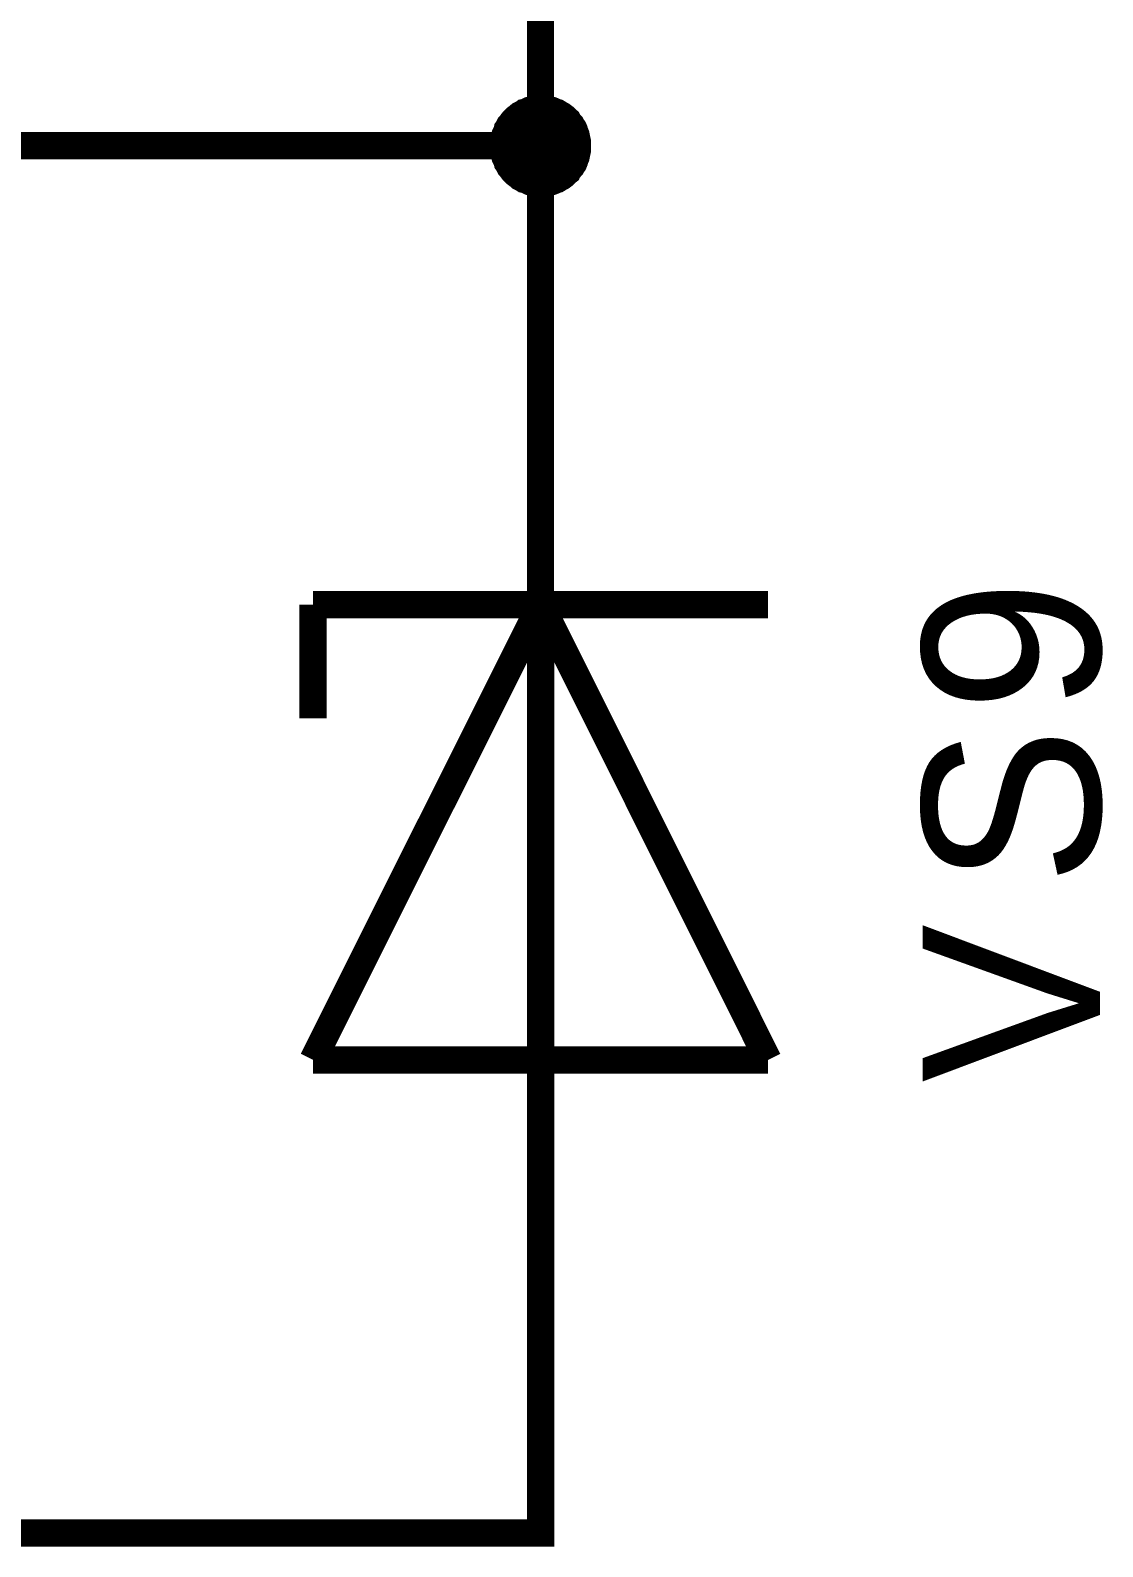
# Model space of a CAD drawing. Header units: millimetres. Extents: x 0 to 20.9, y 0 to 9.5.
# Drawn here: x 3.179 to 3.643, y 5.794 to 6.45 of the extents above; entities that cross this region are included whole.
import ezdxf

# ---------------------------------------------------------------- set-up
doc = ezdxf.new("R2010")
doc.units = ezdxf.units.MM
doc.header["$MEASUREMENT"] = 0
doc.layers.add('Sheet', color=255, linetype='Continuous')

msp = doc.modelspace()

# ---------------------------------------------------------------- linework, layer by layer
at = {"layer": 'Sheet'}
for points, const_width in [([(3.4001, 6.50629), (3.4001, 6.39999), (3.00006, 6.39999)], 0.0118), ([(3.38016, 6.39989), (3.38016, 6.40093), (3.38016, 6.40197), (3.38037, 6.40302), (3.38058, 6.40385), (3.38079, 6.4049), (3.38099, 6.40594), (3.38141, 6.40678), (3.38183, 6.40761), (3.38204, 6.40866), (3.38267, 6.40949), (3.38308, 6.41033), (3.3835, 6.41116), (3.38413, 6.41179), (3.38475, 6.41263), (3.38538, 6.41346), (3.38601, 6.41409), (3.38663, 6.41471), (3.38747, 6.41534), (3.3883, 6.41597), (3.38893, 6.41659), (3.38977, 6.41701), (3.3906, 6.41743), (3.39144, 6.41806), (3.39248, 6.41826), (3.39332, 6.41868), (3.39415, 6.4191), (3.3952, 6.41931), (3.39624, 6.41952), (3.39708, 6.41973), (3.39812, 6.41993), (3.39916, 6.41993), (3.40021, 6.41993)], 0.0039), ([(3.38016, 6.39989), (3.38016, 6.40093), (3.38016, 6.40197), (3.38037, 6.40302), (3.38058, 6.40385), (3.38079, 6.4049), (3.38099, 6.40594), (3.38141, 6.40678), (3.38183, 6.40761), (3.38204, 6.40866), (3.38267, 6.40949), (3.38308, 6.41033), (3.3835, 6.41116), (3.38413, 6.41179), (3.38475, 6.41263), (3.38538, 6.41346), (3.38601, 6.41409), (3.38663, 6.41471), (3.38747, 6.41534), (3.3883, 6.41597), (3.38893, 6.41659), (3.38977, 6.41701), (3.3906, 6.41743), (3.39144, 6.41806), (3.39248, 6.41826), (3.39332, 6.41868), (3.39415, 6.4191), (3.3952, 6.41931), (3.39624, 6.41952), (3.39708, 6.41973), (3.39812, 6.41993), (3.39916, 6.41993), (3.40021, 6.41993)], 0.0039), ([(3.38016, 6.39989), (3.38016, 6.40093), (3.38016, 6.40197), (3.38037, 6.40302), (3.38058, 6.40385), (3.38079, 6.4049), (3.38099, 6.40594), (3.38141, 6.40678), (3.38183, 6.40761), (3.38204, 6.40866), (3.38267, 6.40949), (3.38308, 6.41033), (3.3835, 6.41116), (3.38413, 6.41179), (3.38475, 6.41263), (3.38538, 6.41346), (3.38601, 6.41409), (3.38663, 6.41471), (3.38747, 6.41534), (3.3883, 6.41597), (3.38893, 6.41659), (3.38977, 6.41701), (3.3906, 6.41743), (3.39144, 6.41806), (3.39248, 6.41826), (3.39332, 6.41868), (3.39415, 6.4191), (3.3952, 6.41931), (3.39624, 6.41952), (3.39708, 6.41973), (3.39812, 6.41993), (3.39916, 6.41993), (3.40021, 6.41993)], 0.0039), ([(3.38016, 6.39989), (3.38016, 6.40093), (3.38016, 6.40197), (3.38037, 6.40302), (3.38058, 6.40385), (3.38079, 6.4049), (3.38099, 6.40594), (3.38141, 6.40678), (3.38183, 6.40761), (3.38204, 6.40866), (3.38267, 6.40949), (3.38308, 6.41033), (3.3835, 6.41116), (3.38413, 6.41179), (3.38475, 6.41263), (3.38538, 6.41346), (3.38601, 6.41409), (3.38663, 6.41471), (3.38747, 6.41534), (3.3883, 6.41597), (3.38893, 6.41659), (3.38977, 6.41701), (3.3906, 6.41743), (3.39144, 6.41806), (3.39248, 6.41826), (3.39332, 6.41868), (3.39415, 6.4191), (3.3952, 6.41931), (3.39624, 6.41952), (3.39708, 6.41973), (3.39812, 6.41993), (3.39916, 6.41993), (3.40021, 6.41993)], 0.0039), ([(3.38016, 6.39989), (3.38016, 6.40093), (3.38016, 6.40197), (3.38037, 6.40302), (3.38058, 6.40385), (3.38079, 6.4049), (3.38099, 6.40594), (3.38141, 6.40678), (3.38183, 6.40761), (3.38204, 6.40866), (3.38267, 6.40949), (3.38308, 6.41033), (3.3835, 6.41116), (3.38413, 6.41179), (3.38475, 6.41263), (3.38538, 6.41346), (3.38601, 6.41409), (3.38663, 6.41471), (3.38747, 6.41534), (3.3883, 6.41597), (3.38893, 6.41659), (3.38977, 6.41701), (3.3906, 6.41743), (3.39144, 6.41806), (3.39248, 6.41826), (3.39332, 6.41868), (3.39415, 6.4191), (3.3952, 6.41931), (3.39624, 6.41952), (3.39708, 6.41973), (3.39812, 6.41993), (3.39916, 6.41993), (3.40021, 6.41993)], 0.0039), ([(3.38016, 6.39989), (3.38016, 6.40093), (3.38016, 6.40197), (3.38037, 6.40302), (3.38058, 6.40385), (3.38079, 6.4049), (3.38099, 6.40594), (3.38141, 6.40678), (3.38183, 6.40761), (3.38204, 6.40866), (3.38267, 6.40949), (3.38308, 6.41033), (3.3835, 6.41116), (3.38413, 6.41179), (3.38475, 6.41263), (3.38538, 6.41346), (3.38601, 6.41409), (3.38663, 6.41471), (3.38747, 6.41534), (3.3883, 6.41597), (3.38893, 6.41659), (3.38977, 6.41701), (3.3906, 6.41743), (3.39144, 6.41806), (3.39248, 6.41826), (3.39332, 6.41868), (3.39415, 6.4191), (3.3952, 6.41931), (3.39624, 6.41952), (3.39708, 6.41973), (3.39812, 6.41993), (3.39916, 6.41993), (3.40021, 6.41993)], 0.0039), ([(3.38016, 6.39989), (3.38016, 6.40093), (3.38016, 6.40197), (3.38037, 6.40302), (3.38058, 6.40385), (3.38079, 6.4049), (3.38099, 6.40594), (3.38141, 6.40678), (3.38183, 6.40761), (3.38204, 6.40866), (3.38267, 6.40949), (3.38308, 6.41033), (3.3835, 6.41116), (3.38413, 6.41179), (3.38475, 6.41263), (3.38538, 6.41346), (3.38601, 6.41409), (3.38663, 6.41471), (3.38747, 6.41534), (3.3883, 6.41597), (3.38893, 6.41659), (3.38977, 6.41701), (3.3906, 6.41743), (3.39144, 6.41806), (3.39248, 6.41826), (3.39332, 6.41868), (3.39415, 6.4191), (3.3952, 6.41931), (3.39624, 6.41952), (3.39708, 6.41973), (3.39812, 6.41993), (3.39916, 6.41993), (3.40021, 6.41993)], 0.0039), ([(3.38016, 6.39989), (3.38016, 6.40093), (3.38016, 6.40197), (3.38037, 6.40302), (3.38058, 6.40385), (3.38079, 6.4049), (3.38099, 6.40594), (3.38141, 6.40678), (3.38183, 6.40761), (3.38204, 6.40866), (3.38267, 6.40949), (3.38308, 6.41033), (3.3835, 6.41116), (3.38413, 6.41179), (3.38475, 6.41263), (3.38538, 6.41346), (3.38601, 6.41409), (3.38663, 6.41471), (3.38747, 6.41534), (3.3883, 6.41597), (3.38893, 6.41659), (3.38977, 6.41701), (3.3906, 6.41743), (3.39144, 6.41806), (3.39248, 6.41826), (3.39332, 6.41868), (3.39415, 6.4191), (3.3952, 6.41931), (3.39624, 6.41952), (3.39708, 6.41973), (3.39812, 6.41993), (3.39916, 6.41993), (3.40021, 6.41993)], 0.0039), ([(3.40021, 6.41993), (3.40021, 6.41993)], 0.0039), ([(3.40021, 6.41993), (3.40125, 6.41993), (3.4023, 6.41993), (3.40334, 6.41973), (3.40418, 6.41952), (3.40522, 6.41931), (3.40606, 6.4191), (3.4071, 6.41868), (3.40794, 6.41826), (3.40877, 6.41806), (3.40982, 6.41743), (3.41044, 6.41701), (3.41128, 6.41659), (3.41211, 6.41597), (3.41295, 6.41534), (3.41357, 6.41471), (3.4142, 6.41409), (3.41504, 6.41346), (3.41545, 6.41263), (3.41608, 6.41179), (3.41671, 6.41116), (3.41713, 6.41033), (3.41775, 6.40949), (3.41817, 6.40866), (3.41859, 6.40761), (3.4188, 6.40678), (3.41921, 6.40594), (3.41942, 6.4049), (3.41963, 6.40385), (3.41984, 6.40302), (3.42005, 6.40197), (3.42005, 6.40093), (3.42005, 6.39989)], 0.0039), ([(3.40021, 6.41993), (3.40021, 6.41993)], 0.0039), ([(3.40021, 6.41993), (3.40125, 6.41993), (3.4023, 6.41993), (3.40334, 6.41973), (3.40418, 6.41952), (3.40522, 6.41931), (3.40606, 6.4191), (3.4071, 6.41868), (3.40794, 6.41826), (3.40877, 6.41806), (3.40982, 6.41743), (3.41044, 6.41701), (3.41128, 6.41659), (3.41211, 6.41597), (3.41295, 6.41534), (3.41357, 6.41471), (3.4142, 6.41409), (3.41504, 6.41346), (3.41545, 6.41263), (3.41608, 6.41179), (3.41671, 6.41116), (3.41713, 6.41033), (3.41775, 6.40949), (3.41817, 6.40866), (3.41859, 6.40761), (3.4188, 6.40678), (3.41921, 6.40594), (3.41942, 6.4049), (3.41963, 6.40385), (3.41984, 6.40302), (3.42005, 6.40197), (3.42005, 6.40093), (3.42005, 6.39989)], 0.0039), ([(3.40021, 6.41993), (3.40021, 6.41993)], 0.0039), ([(3.40021, 6.41993), (3.40125, 6.41993), (3.4023, 6.41993), (3.40334, 6.41973), (3.40418, 6.41952), (3.40522, 6.41931), (3.40606, 6.4191), (3.4071, 6.41868), (3.40794, 6.41826), (3.40877, 6.41806), (3.40982, 6.41743), (3.41044, 6.41701), (3.41128, 6.41659), (3.41211, 6.41597), (3.41295, 6.41534), (3.41357, 6.41471), (3.4142, 6.41409), (3.41504, 6.41346), (3.41545, 6.41263), (3.41608, 6.41179), (3.41671, 6.41116), (3.41713, 6.41033), (3.41775, 6.40949), (3.41817, 6.40866), (3.41859, 6.40761), (3.4188, 6.40678), (3.41921, 6.40594), (3.41942, 6.4049), (3.41963, 6.40385), (3.41984, 6.40302), (3.42005, 6.40197), (3.42005, 6.40093), (3.42005, 6.39989)], 0.0039), ([(3.40021, 6.41993), (3.40021, 6.41993)], 0.0039), ([(3.40021, 6.41993), (3.40125, 6.41993), (3.4023, 6.41993), (3.40334, 6.41973), (3.40418, 6.41952), (3.40522, 6.41931), (3.40606, 6.4191), (3.4071, 6.41868), (3.40794, 6.41826), (3.40877, 6.41806), (3.40982, 6.41743), (3.41044, 6.41701), (3.41128, 6.41659), (3.41211, 6.41597), (3.41295, 6.41534), (3.41357, 6.41471), (3.4142, 6.41409), (3.41504, 6.41346), (3.41545, 6.41263), (3.41608, 6.41179), (3.41671, 6.41116), (3.41713, 6.41033), (3.41775, 6.40949), (3.41817, 6.40866), (3.41859, 6.40761), (3.4188, 6.40678), (3.41921, 6.40594), (3.41942, 6.4049), (3.41963, 6.40385), (3.41984, 6.40302), (3.42005, 6.40197), (3.42005, 6.40093), (3.42005, 6.39989)], 0.0039), ([(3.40021, 6.41993), (3.40021, 6.41993)], 0.0039), ([(3.40021, 6.41993), (3.40125, 6.41993), (3.4023, 6.41993), (3.40334, 6.41973), (3.40418, 6.41952), (3.40522, 6.41931), (3.40606, 6.4191), (3.4071, 6.41868), (3.40794, 6.41826), (3.40877, 6.41806), (3.40982, 6.41743), (3.41044, 6.41701), (3.41128, 6.41659), (3.41211, 6.41597), (3.41295, 6.41534), (3.41357, 6.41471), (3.4142, 6.41409), (3.41504, 6.41346), (3.41545, 6.41263), (3.41608, 6.41179), (3.41671, 6.41116), (3.41713, 6.41033), (3.41775, 6.40949), (3.41817, 6.40866), (3.41859, 6.40761), (3.4188, 6.40678), (3.41921, 6.40594), (3.41942, 6.4049), (3.41963, 6.40385), (3.41984, 6.40302), (3.42005, 6.40197), (3.42005, 6.40093), (3.42005, 6.39989)], 0.0039), ([(3.40021, 6.41993), (3.40021, 6.41993)], 0.0039), ([(3.40021, 6.41993), (3.40125, 6.41993), (3.4023, 6.41993), (3.40334, 6.41973), (3.40418, 6.41952), (3.40522, 6.41931), (3.40606, 6.4191), (3.4071, 6.41868), (3.40794, 6.41826), (3.40877, 6.41806), (3.40982, 6.41743), (3.41044, 6.41701), (3.41128, 6.41659), (3.41211, 6.41597), (3.41295, 6.41534), (3.41357, 6.41471), (3.4142, 6.41409), (3.41504, 6.41346), (3.41545, 6.41263), (3.41608, 6.41179), (3.41671, 6.41116), (3.41713, 6.41033), (3.41775, 6.40949), (3.41817, 6.40866), (3.41859, 6.40761), (3.4188, 6.40678), (3.41921, 6.40594), (3.41942, 6.4049), (3.41963, 6.40385), (3.41984, 6.40302), (3.42005, 6.40197), (3.42005, 6.40093), (3.42005, 6.39989)], 0.0039), ([(3.40021, 6.41993), (3.40021, 6.41993)], 0.0039), ([(3.40021, 6.41993), (3.40125, 6.41993), (3.4023, 6.41993), (3.40334, 6.41973), (3.40418, 6.41952), (3.40522, 6.41931), (3.40606, 6.4191), (3.4071, 6.41868), (3.40794, 6.41826), (3.40877, 6.41806), (3.40982, 6.41743), (3.41044, 6.41701), (3.41128, 6.41659), (3.41211, 6.41597), (3.41295, 6.41534), (3.41357, 6.41471), (3.4142, 6.41409), (3.41504, 6.41346), (3.41545, 6.41263), (3.41608, 6.41179), (3.41671, 6.41116), (3.41713, 6.41033), (3.41775, 6.40949), (3.41817, 6.40866), (3.41859, 6.40761), (3.4188, 6.40678), (3.41921, 6.40594), (3.41942, 6.4049), (3.41963, 6.40385), (3.41984, 6.40302), (3.42005, 6.40197), (3.42005, 6.40093), (3.42005, 6.39989)], 0.0039), ([(3.40021, 6.41993), (3.40021, 6.41993)], 0.0039), ([(3.40021, 6.41993), (3.40125, 6.41993), (3.4023, 6.41993), (3.40334, 6.41973), (3.40418, 6.41952), (3.40522, 6.41931), (3.40606, 6.4191), (3.4071, 6.41868), (3.40794, 6.41826), (3.40877, 6.41806), (3.40982, 6.41743), (3.41044, 6.41701), (3.41128, 6.41659), (3.41211, 6.41597), (3.41295, 6.41534), (3.41357, 6.41471), (3.4142, 6.41409), (3.41504, 6.41346), (3.41545, 6.41263), (3.41608, 6.41179), (3.41671, 6.41116), (3.41713, 6.41033), (3.41775, 6.40949), (3.41817, 6.40866), (3.41859, 6.40761), (3.4188, 6.40678), (3.41921, 6.40594), (3.41942, 6.4049), (3.41963, 6.40385), (3.41984, 6.40302), (3.42005, 6.40197), (3.42005, 6.40093), (3.42005, 6.39989)], 0.0039), ([(3.4001, 6.29995), (3.4001, 6.39999)], 0.0118), ([(3.40021, 6.37984), (3.39916, 6.37984), (3.39812, 6.37984), (3.39708, 6.38005), (3.39624, 6.38025), (3.3952, 6.38046), (3.39415, 6.38067), (3.39332, 6.38109), (3.39248, 6.38151), (3.39144, 6.38172), (3.3906, 6.38234), (3.38977, 6.38276), (3.38893, 6.38318), (3.3883, 6.3838), (3.38747, 6.38443), (3.38663, 6.38506), (3.38601, 6.38568), (3.38538, 6.38631), (3.38475, 6.38715), (3.38413, 6.38798), (3.3835, 6.38861), (3.38308, 6.38944), (3.38267, 6.39028), (3.38204, 6.39111), (3.38183, 6.39216), (3.38141, 6.39299), (3.38099, 6.39383), (3.38079, 6.39487), (3.38058, 6.39592), (3.38037, 6.39675), (3.38016, 6.3978), (3.38016, 6.39884), (3.38016, 6.39989)], 0.0039), ([(3.38016, 6.39989), (3.38016, 6.39989)], 0.0039), ([(3.40021, 6.37984), (3.39916, 6.37984), (3.39812, 6.37984), (3.39708, 6.38005), (3.39624, 6.38025), (3.3952, 6.38046), (3.39415, 6.38067), (3.39332, 6.38109), (3.39248, 6.38151), (3.39144, 6.38172), (3.3906, 6.38234), (3.38977, 6.38276), (3.38893, 6.38318), (3.3883, 6.3838), (3.38747, 6.38443), (3.38663, 6.38506), (3.38601, 6.38568), (3.38538, 6.38631), (3.38475, 6.38715), (3.38413, 6.38798), (3.3835, 6.38861), (3.38308, 6.38944), (3.38267, 6.39028), (3.38204, 6.39111), (3.38183, 6.39216), (3.38141, 6.39299), (3.38099, 6.39383), (3.38079, 6.39487), (3.38058, 6.39592), (3.38037, 6.39675), (3.38016, 6.3978), (3.38016, 6.39884), (3.38016, 6.39989)], 0.0039), ([(3.38016, 6.39989), (3.38016, 6.39989)], 0.0039), ([(3.40021, 6.37984), (3.39916, 6.37984), (3.39812, 6.37984), (3.39708, 6.38005), (3.39624, 6.38025), (3.3952, 6.38046), (3.39415, 6.38067), (3.39332, 6.38109), (3.39248, 6.38151), (3.39144, 6.38172), (3.3906, 6.38234), (3.38977, 6.38276), (3.38893, 6.38318), (3.3883, 6.3838), (3.38747, 6.38443), (3.38663, 6.38506), (3.38601, 6.38568), (3.38538, 6.38631), (3.38475, 6.38715), (3.38413, 6.38798), (3.3835, 6.38861), (3.38308, 6.38944), (3.38267, 6.39028), (3.38204, 6.39111), (3.38183, 6.39216), (3.38141, 6.39299), (3.38099, 6.39383), (3.38079, 6.39487), (3.38058, 6.39592), (3.38037, 6.39675), (3.38016, 6.3978), (3.38016, 6.39884), (3.38016, 6.39989)], 0.0039), ([(3.38016, 6.39989), (3.38016, 6.39989)], 0.0039), ([(3.40021, 6.37984), (3.39916, 6.37984), (3.39812, 6.37984), (3.39708, 6.38005), (3.39624, 6.38025), (3.3952, 6.38046), (3.39415, 6.38067), (3.39332, 6.38109), (3.39248, 6.38151), (3.39144, 6.38172), (3.3906, 6.38234), (3.38977, 6.38276), (3.38893, 6.38318), (3.3883, 6.3838), (3.38747, 6.38443), (3.38663, 6.38506), (3.38601, 6.38568), (3.38538, 6.38631), (3.38475, 6.38715), (3.38413, 6.38798), (3.3835, 6.38861), (3.38308, 6.38944), (3.38267, 6.39028), (3.38204, 6.39111), (3.38183, 6.39216), (3.38141, 6.39299), (3.38099, 6.39383), (3.38079, 6.39487), (3.38058, 6.39592), (3.38037, 6.39675), (3.38016, 6.3978), (3.38016, 6.39884), (3.38016, 6.39989)], 0.0039), ([(3.38016, 6.39989), (3.38016, 6.39989)], 0.0039), ([(3.40021, 6.37984), (3.39916, 6.37984), (3.39812, 6.37984), (3.39708, 6.38005), (3.39624, 6.38025), (3.3952, 6.38046), (3.39415, 6.38067), (3.39332, 6.38109), (3.39248, 6.38151), (3.39144, 6.38172), (3.3906, 6.38234), (3.38977, 6.38276), (3.38893, 6.38318), (3.3883, 6.3838), (3.38747, 6.38443), (3.38663, 6.38506), (3.38601, 6.38568), (3.38538, 6.38631), (3.38475, 6.38715), (3.38413, 6.38798), (3.3835, 6.38861), (3.38308, 6.38944), (3.38267, 6.39028), (3.38204, 6.39111), (3.38183, 6.39216), (3.38141, 6.39299), (3.38099, 6.39383), (3.38079, 6.39487), (3.38058, 6.39592), (3.38037, 6.39675), (3.38016, 6.3978), (3.38016, 6.39884), (3.38016, 6.39989)], 0.0039), ([(3.38016, 6.39989), (3.38016, 6.39989)], 0.0039), ([(3.40021, 6.37984), (3.39916, 6.37984), (3.39812, 6.37984), (3.39708, 6.38005), (3.39624, 6.38025), (3.3952, 6.38046), (3.39415, 6.38067), (3.39332, 6.38109), (3.39248, 6.38151), (3.39144, 6.38172), (3.3906, 6.38234), (3.38977, 6.38276), (3.38893, 6.38318), (3.3883, 6.3838), (3.38747, 6.38443), (3.38663, 6.38506), (3.38601, 6.38568), (3.38538, 6.38631), (3.38475, 6.38715), (3.38413, 6.38798), (3.3835, 6.38861), (3.38308, 6.38944), (3.38267, 6.39028), (3.38204, 6.39111), (3.38183, 6.39216), (3.38141, 6.39299), (3.38099, 6.39383), (3.38079, 6.39487), (3.38058, 6.39592), (3.38037, 6.39675), (3.38016, 6.3978), (3.38016, 6.39884), (3.38016, 6.39989)], 0.0039), ([(3.38016, 6.39989), (3.38016, 6.39989)], 0.0039), ([(3.40021, 6.37984), (3.39916, 6.37984), (3.39812, 6.37984), (3.39708, 6.38005), (3.39624, 6.38025), (3.3952, 6.38046), (3.39415, 6.38067), (3.39332, 6.38109), (3.39248, 6.38151), (3.39144, 6.38172), (3.3906, 6.38234), (3.38977, 6.38276), (3.38893, 6.38318), (3.3883, 6.3838), (3.38747, 6.38443), (3.38663, 6.38506), (3.38601, 6.38568), (3.38538, 6.38631), (3.38475, 6.38715), (3.38413, 6.38798), (3.3835, 6.38861), (3.38308, 6.38944), (3.38267, 6.39028), (3.38204, 6.39111), (3.38183, 6.39216), (3.38141, 6.39299), (3.38099, 6.39383), (3.38079, 6.39487), (3.38058, 6.39592), (3.38037, 6.39675), (3.38016, 6.3978), (3.38016, 6.39884), (3.38016, 6.39989)], 0.0039), ([(3.38016, 6.39989), (3.38016, 6.39989)], 0.0039), ([(3.40021, 6.37984), (3.39916, 6.37984), (3.39812, 6.37984), (3.39708, 6.38005), (3.39624, 6.38025), (3.3952, 6.38046), (3.39415, 6.38067), (3.39332, 6.38109), (3.39248, 6.38151), (3.39144, 6.38172), (3.3906, 6.38234), (3.38977, 6.38276), (3.38893, 6.38318), (3.3883, 6.3838), (3.38747, 6.38443), (3.38663, 6.38506), (3.38601, 6.38568), (3.38538, 6.38631), (3.38475, 6.38715), (3.38413, 6.38798), (3.3835, 6.38861), (3.38308, 6.38944), (3.38267, 6.39028), (3.38204, 6.39111), (3.38183, 6.39216), (3.38141, 6.39299), (3.38099, 6.39383), (3.38079, 6.39487), (3.38058, 6.39592), (3.38037, 6.39675), (3.38016, 6.3978), (3.38016, 6.39884), (3.38016, 6.39989)], 0.0039), ([(3.38016, 6.39989), (3.38016, 6.39989)], 0.0039), ([(3.42005, 6.39989), (3.42005, 6.39884), (3.42005, 6.3978), (3.41984, 6.39675), (3.41963, 6.39592), (3.41942, 6.39487), (3.41921, 6.39383), (3.4188, 6.39299), (3.41859, 6.39216), (3.41817, 6.39111), (3.41775, 6.39028), (3.41713, 6.38944), (3.41671, 6.38861), (3.41608, 6.38798), (3.41545, 6.38715), (3.41504, 6.38631), (3.4142, 6.38568), (3.41357, 6.38506), (3.41295, 6.38443), (3.41211, 6.3838), (3.41128, 6.38318), (3.41044, 6.38276), (3.40982, 6.38234), (3.40877, 6.38172), (3.40794, 6.38151), (3.4071, 6.38109), (3.40606, 6.38067), (3.40522, 6.38046), (3.40418, 6.38025), (3.40334, 6.38005), (3.4023, 6.37984), (3.40125, 6.37984), (3.40021, 6.37984)], 0.0039), ([(3.42005, 6.39989), (3.42005, 6.39884), (3.42005, 6.3978), (3.41984, 6.39675), (3.41963, 6.39592), (3.41942, 6.39487), (3.41921, 6.39383), (3.4188, 6.39299), (3.41859, 6.39216), (3.41817, 6.39111), (3.41775, 6.39028), (3.41713, 6.38944), (3.41671, 6.38861), (3.41608, 6.38798), (3.41545, 6.38715), (3.41504, 6.38631), (3.4142, 6.38568), (3.41357, 6.38506), (3.41295, 6.38443), (3.41211, 6.3838), (3.41128, 6.38318), (3.41044, 6.38276), (3.40982, 6.38234), (3.40877, 6.38172), (3.40794, 6.38151), (3.4071, 6.38109), (3.40606, 6.38067), (3.40522, 6.38046), (3.40418, 6.38025), (3.40334, 6.38005), (3.4023, 6.37984), (3.40125, 6.37984), (3.40021, 6.37984)], 0.0039), ([(3.42005, 6.39989), (3.42005, 6.39884), (3.42005, 6.3978), (3.41984, 6.39675), (3.41963, 6.39592), (3.41942, 6.39487), (3.41921, 6.39383), (3.4188, 6.39299), (3.41859, 6.39216), (3.41817, 6.39111), (3.41775, 6.39028), (3.41713, 6.38944), (3.41671, 6.38861), (3.41608, 6.38798), (3.41545, 6.38715), (3.41504, 6.38631), (3.4142, 6.38568), (3.41357, 6.38506), (3.41295, 6.38443), (3.41211, 6.3838), (3.41128, 6.38318), (3.41044, 6.38276), (3.40982, 6.38234), (3.40877, 6.38172), (3.40794, 6.38151), (3.4071, 6.38109), (3.40606, 6.38067), (3.40522, 6.38046), (3.40418, 6.38025), (3.40334, 6.38005), (3.4023, 6.37984), (3.40125, 6.37984), (3.40021, 6.37984)], 0.0039), ([(3.42005, 6.39989), (3.42005, 6.39884), (3.42005, 6.3978), (3.41984, 6.39675), (3.41963, 6.39592), (3.41942, 6.39487), (3.41921, 6.39383), (3.4188, 6.39299), (3.41859, 6.39216), (3.41817, 6.39111), (3.41775, 6.39028), (3.41713, 6.38944), (3.41671, 6.38861), (3.41608, 6.38798), (3.41545, 6.38715), (3.41504, 6.38631), (3.4142, 6.38568), (3.41357, 6.38506), (3.41295, 6.38443), (3.41211, 6.3838), (3.41128, 6.38318), (3.41044, 6.38276), (3.40982, 6.38234), (3.40877, 6.38172), (3.40794, 6.38151), (3.4071, 6.38109), (3.40606, 6.38067), (3.40522, 6.38046), (3.40418, 6.38025), (3.40334, 6.38005), (3.4023, 6.37984), (3.40125, 6.37984), (3.40021, 6.37984)], 0.0039), ([(3.42005, 6.39989), (3.42005, 6.39884), (3.42005, 6.3978), (3.41984, 6.39675), (3.41963, 6.39592), (3.41942, 6.39487), (3.41921, 6.39383), (3.4188, 6.39299), (3.41859, 6.39216), (3.41817, 6.39111), (3.41775, 6.39028), (3.41713, 6.38944), (3.41671, 6.38861), (3.41608, 6.38798), (3.41545, 6.38715), (3.41504, 6.38631), (3.4142, 6.38568), (3.41357, 6.38506), (3.41295, 6.38443), (3.41211, 6.3838), (3.41128, 6.38318), (3.41044, 6.38276), (3.40982, 6.38234), (3.40877, 6.38172), (3.40794, 6.38151), (3.4071, 6.38109), (3.40606, 6.38067), (3.40522, 6.38046), (3.40418, 6.38025), (3.40334, 6.38005), (3.4023, 6.37984), (3.40125, 6.37984), (3.40021, 6.37984)], 0.0039), ([(3.42005, 6.39989), (3.42005, 6.39884), (3.42005, 6.3978), (3.41984, 6.39675), (3.41963, 6.39592), (3.41942, 6.39487), (3.41921, 6.39383), (3.4188, 6.39299), (3.41859, 6.39216), (3.41817, 6.39111), (3.41775, 6.39028), (3.41713, 6.38944), (3.41671, 6.38861), (3.41608, 6.38798), (3.41545, 6.38715), (3.41504, 6.38631), (3.4142, 6.38568), (3.41357, 6.38506), (3.41295, 6.38443), (3.41211, 6.3838), (3.41128, 6.38318), (3.41044, 6.38276), (3.40982, 6.38234), (3.40877, 6.38172), (3.40794, 6.38151), (3.4071, 6.38109), (3.40606, 6.38067), (3.40522, 6.38046), (3.40418, 6.38025), (3.40334, 6.38005), (3.4023, 6.37984), (3.40125, 6.37984), (3.40021, 6.37984)], 0.0039), ([(3.42005, 6.39989), (3.42005, 6.39884), (3.42005, 6.3978), (3.41984, 6.39675), (3.41963, 6.39592), (3.41942, 6.39487), (3.41921, 6.39383), (3.4188, 6.39299), (3.41859, 6.39216), (3.41817, 6.39111), (3.41775, 6.39028), (3.41713, 6.38944), (3.41671, 6.38861), (3.41608, 6.38798), (3.41545, 6.38715), (3.41504, 6.38631), (3.4142, 6.38568), (3.41357, 6.38506), (3.41295, 6.38443), (3.41211, 6.3838), (3.41128, 6.38318), (3.41044, 6.38276), (3.40982, 6.38234), (3.40877, 6.38172), (3.40794, 6.38151), (3.4071, 6.38109), (3.40606, 6.38067), (3.40522, 6.38046), (3.40418, 6.38025), (3.40334, 6.38005), (3.4023, 6.37984), (3.40125, 6.37984), (3.40021, 6.37984)], 0.0039), ([(3.42005, 6.39989), (3.42005, 6.39884), (3.42005, 6.3978), (3.41984, 6.39675), (3.41963, 6.39592), (3.41942, 6.39487), (3.41921, 6.39383), (3.4188, 6.39299), (3.41859, 6.39216), (3.41817, 6.39111), (3.41775, 6.39028), (3.41713, 6.38944), (3.41671, 6.38861), (3.41608, 6.38798), (3.41545, 6.38715), (3.41504, 6.38631), (3.4142, 6.38568), (3.41357, 6.38506), (3.41295, 6.38443), (3.41211, 6.3838), (3.41128, 6.38318), (3.41044, 6.38276), (3.40982, 6.38234), (3.40877, 6.38172), (3.40794, 6.38151), (3.4071, 6.38109), (3.40606, 6.38067), (3.40522, 6.38046), (3.40418, 6.38025), (3.40334, 6.38005), (3.4023, 6.37984), (3.40125, 6.37984), (3.40021, 6.37984)], 0.0039), ([(3.42005, 6.39989), (3.42005, 6.39989), (3.42005, 6.39989), (3.42005, 6.39989), (3.42005, 6.39989), (3.42005, 6.39989), (3.42005, 6.39989), (3.42005, 6.39989), (3.42005, 6.39989), (3.42005, 6.39989), (3.42005, 6.39989), (3.42005, 6.39989), (3.42005, 6.39989), (3.42005, 6.39989), (3.42005, 6.39989), (3.42005, 6.39989), (3.42005, 6.39989), (3.42005, 6.39989), (3.42005, 6.39989), (3.42005, 6.39989), (3.42005, 6.39989), (3.42005, 6.39989), (3.42005, 6.39989), (3.42005, 6.39989), (3.42005, 6.39989), (3.42005, 6.39989), (3.42005, 6.39989), (3.42005, 6.39989), (3.42005, 6.39989), (3.42005, 6.39989), (3.42005, 6.39989), (3.42005, 6.39989), (3.42005, 6.39989)], 0.0039), ([(3.42005, 6.39989), (3.42005, 6.39989)], 0.0039), ([(3.42005, 6.39989), (3.42005, 6.39989), (3.42005, 6.39989), (3.42005, 6.39989), (3.42005, 6.39989), (3.42005, 6.39989), (3.42005, 6.39989), (3.42005, 6.39989), (3.42005, 6.39989), (3.42005, 6.39989), (3.42005, 6.39989), (3.42005, 6.39989), (3.42005, 6.39989), (3.42005, 6.39989), (3.42005, 6.39989), (3.42005, 6.39989), (3.42005, 6.39989), (3.42005, 6.39989), (3.42005, 6.39989), (3.42005, 6.39989), (3.42005, 6.39989), (3.42005, 6.39989), (3.42005, 6.39989), (3.42005, 6.39989), (3.42005, 6.39989), (3.42005, 6.39989), (3.42005, 6.39989), (3.42005, 6.39989), (3.42005, 6.39989), (3.42005, 6.39989), (3.42005, 6.39989), (3.42005, 6.39989), (3.42005, 6.39989)], 0.0039), ([(3.42005, 6.39989), (3.42005, 6.39989)], 0.0039), ([(3.42005, 6.39989), (3.42005, 6.39989), (3.42005, 6.39989), (3.42005, 6.39989), (3.42005, 6.39989), (3.42005, 6.39989), (3.42005, 6.39989), (3.42005, 6.39989), (3.42005, 6.39989), (3.42005, 6.39989), (3.42005, 6.39989), (3.42005, 6.39989), (3.42005, 6.39989), (3.42005, 6.39989), (3.42005, 6.39989), (3.42005, 6.39989), (3.42005, 6.39989), (3.42005, 6.39989), (3.42005, 6.39989), (3.42005, 6.39989), (3.42005, 6.39989), (3.42005, 6.39989), (3.42005, 6.39989), (3.42005, 6.39989), (3.42005, 6.39989), (3.42005, 6.39989), (3.42005, 6.39989), (3.42005, 6.39989), (3.42005, 6.39989), (3.42005, 6.39989), (3.42005, 6.39989), (3.42005, 6.39989), (3.42005, 6.39989)], 0.0039), ([(3.42005, 6.39989), (3.42005, 6.39989)], 0.0039), ([(3.42005, 6.39989), (3.42005, 6.39989), (3.42005, 6.39989), (3.42005, 6.39989), (3.42005, 6.39989), (3.42005, 6.39989), (3.42005, 6.39989), (3.42005, 6.39989), (3.42005, 6.39989), (3.42005, 6.39989), (3.42005, 6.39989), (3.42005, 6.39989), (3.42005, 6.39989), (3.42005, 6.39989), (3.42005, 6.39989), (3.42005, 6.39989), (3.42005, 6.39989), (3.42005, 6.39989), (3.42005, 6.39989), (3.42005, 6.39989), (3.42005, 6.39989), (3.42005, 6.39989), (3.42005, 6.39989), (3.42005, 6.39989), (3.42005, 6.39989), (3.42005, 6.39989), (3.42005, 6.39989), (3.42005, 6.39989), (3.42005, 6.39989), (3.42005, 6.39989), (3.42005, 6.39989), (3.42005, 6.39989), (3.42005, 6.39989)], 0.0039), ([(3.42005, 6.39989), (3.42005, 6.39989)], 0.0039), ([(3.42005, 6.39989), (3.42005, 6.39989), (3.42005, 6.39989), (3.42005, 6.39989), (3.42005, 6.39989), (3.42005, 6.39989), (3.42005, 6.39989), (3.42005, 6.39989), (3.42005, 6.39989), (3.42005, 6.39989), (3.42005, 6.39989), (3.42005, 6.39989), (3.42005, 6.39989), (3.42005, 6.39989), (3.42005, 6.39989), (3.42005, 6.39989), (3.42005, 6.39989), (3.42005, 6.39989), (3.42005, 6.39989), (3.42005, 6.39989), (3.42005, 6.39989), (3.42005, 6.39989), (3.42005, 6.39989), (3.42005, 6.39989), (3.42005, 6.39989), (3.42005, 6.39989), (3.42005, 6.39989), (3.42005, 6.39989), (3.42005, 6.39989), (3.42005, 6.39989), (3.42005, 6.39989), (3.42005, 6.39989), (3.42005, 6.39989)], 0.0039), ([(3.42005, 6.39989), (3.42005, 6.39989)], 0.0039), ([(3.42005, 6.39989), (3.42005, 6.39989), (3.42005, 6.39989), (3.42005, 6.39989), (3.42005, 6.39989), (3.42005, 6.39989), (3.42005, 6.39989), (3.42005, 6.39989), (3.42005, 6.39989), (3.42005, 6.39989), (3.42005, 6.39989), (3.42005, 6.39989), (3.42005, 6.39989), (3.42005, 6.39989), (3.42005, 6.39989), (3.42005, 6.39989), (3.42005, 6.39989), (3.42005, 6.39989), (3.42005, 6.39989), (3.42005, 6.39989), (3.42005, 6.39989), (3.42005, 6.39989), (3.42005, 6.39989), (3.42005, 6.39989), (3.42005, 6.39989), (3.42005, 6.39989), (3.42005, 6.39989), (3.42005, 6.39989), (3.42005, 6.39989), (3.42005, 6.39989), (3.42005, 6.39989), (3.42005, 6.39989), (3.42005, 6.39989)], 0.0039), ([(3.42005, 6.39989), (3.42005, 6.39989)], 0.0039), ([(3.42005, 6.39989), (3.42005, 6.39989), (3.42005, 6.39989), (3.42005, 6.39989), (3.42005, 6.39989), (3.42005, 6.39989), (3.42005, 6.39989), (3.42005, 6.39989), (3.42005, 6.39989), (3.42005, 6.39989), (3.42005, 6.39989), (3.42005, 6.39989), (3.42005, 6.39989), (3.42005, 6.39989), (3.42005, 6.39989), (3.42005, 6.39989), (3.42005, 6.39989), (3.42005, 6.39989), (3.42005, 6.39989), (3.42005, 6.39989), (3.42005, 6.39989), (3.42005, 6.39989), (3.42005, 6.39989), (3.42005, 6.39989), (3.42005, 6.39989), (3.42005, 6.39989), (3.42005, 6.39989), (3.42005, 6.39989), (3.42005, 6.39989), (3.42005, 6.39989), (3.42005, 6.39989), (3.42005, 6.39989), (3.42005, 6.39989)], 0.0039), ([(3.42005, 6.39989), (3.42005, 6.39989)], 0.0039), ([(3.42005, 6.39989), (3.42005, 6.39989), (3.42005, 6.39989), (3.42005, 6.39989), (3.42005, 6.39989), (3.42005, 6.39989), (3.42005, 6.39989), (3.42005, 6.39989), (3.42005, 6.39989), (3.42005, 6.39989), (3.42005, 6.39989), (3.42005, 6.39989), (3.42005, 6.39989), (3.42005, 6.39989), (3.42005, 6.39989), (3.42005, 6.39989), (3.42005, 6.39989), (3.42005, 6.39989), (3.42005, 6.39989), (3.42005, 6.39989), (3.42005, 6.39989), (3.42005, 6.39989), (3.42005, 6.39989), (3.42005, 6.39989), (3.42005, 6.39989), (3.42005, 6.39989), (3.42005, 6.39989), (3.42005, 6.39989), (3.42005, 6.39989), (3.42005, 6.39989), (3.42005, 6.39989), (3.42005, 6.39989), (3.42005, 6.39989)], 0.0039), ([(3.42005, 6.39989), (3.42005, 6.39989)], 0.0039), ([(3.4001, 6.20148), (3.4001, 6.29995)], 0.0118), ([(3.49857, 6.20148), (3.30163, 6.20148)], 0.0118), ([(3.30163, 6.00454), (3.40021, 6.20148)], 0.0118), ([(3.30163, 6.20148), (3.30163, 6.1523)], 0.0118), ([(3.40021, 6.00454), (3.40021, 6.20148)], 0.0118), ([(3.40021, 6.20148), (3.49857, 6.00454)], 0.0118), ([(3.49857, 6.00454), (3.30163, 6.00454)], 0.0118), ([(3.40021, 6.00454), (3.40021, 5.90617)], 0.0118), ([(3.40021, 5.90617), (3.40021, 5.79987), (3.00006, 5.79987)], 0.0118)]:
    msp.add_lwpolyline(points, dxfattribs=dict(at, const_width=const_width))
at = {"layer": 'Sheet', "const_width": 0.02}
msp.add_lwpolyline([(3.39, 6.4, 1), (3.41, 6.4, 1)], format="xyb", close=True, dxfattribs=at)

# ---------------------------------------------------------------- texts
at = {"layer": 'Sheet'}
for s, p in [('9', (3.64226, 6.15512)), ('S', (3.64226, 6.07993)), ('V', (3.64226, 5.99472))]:
    msp.add_text(s, height=0.07686, rotation=90, dxfattribs=at).set_placement(p)

doc.saveas('drawing.dxf')
